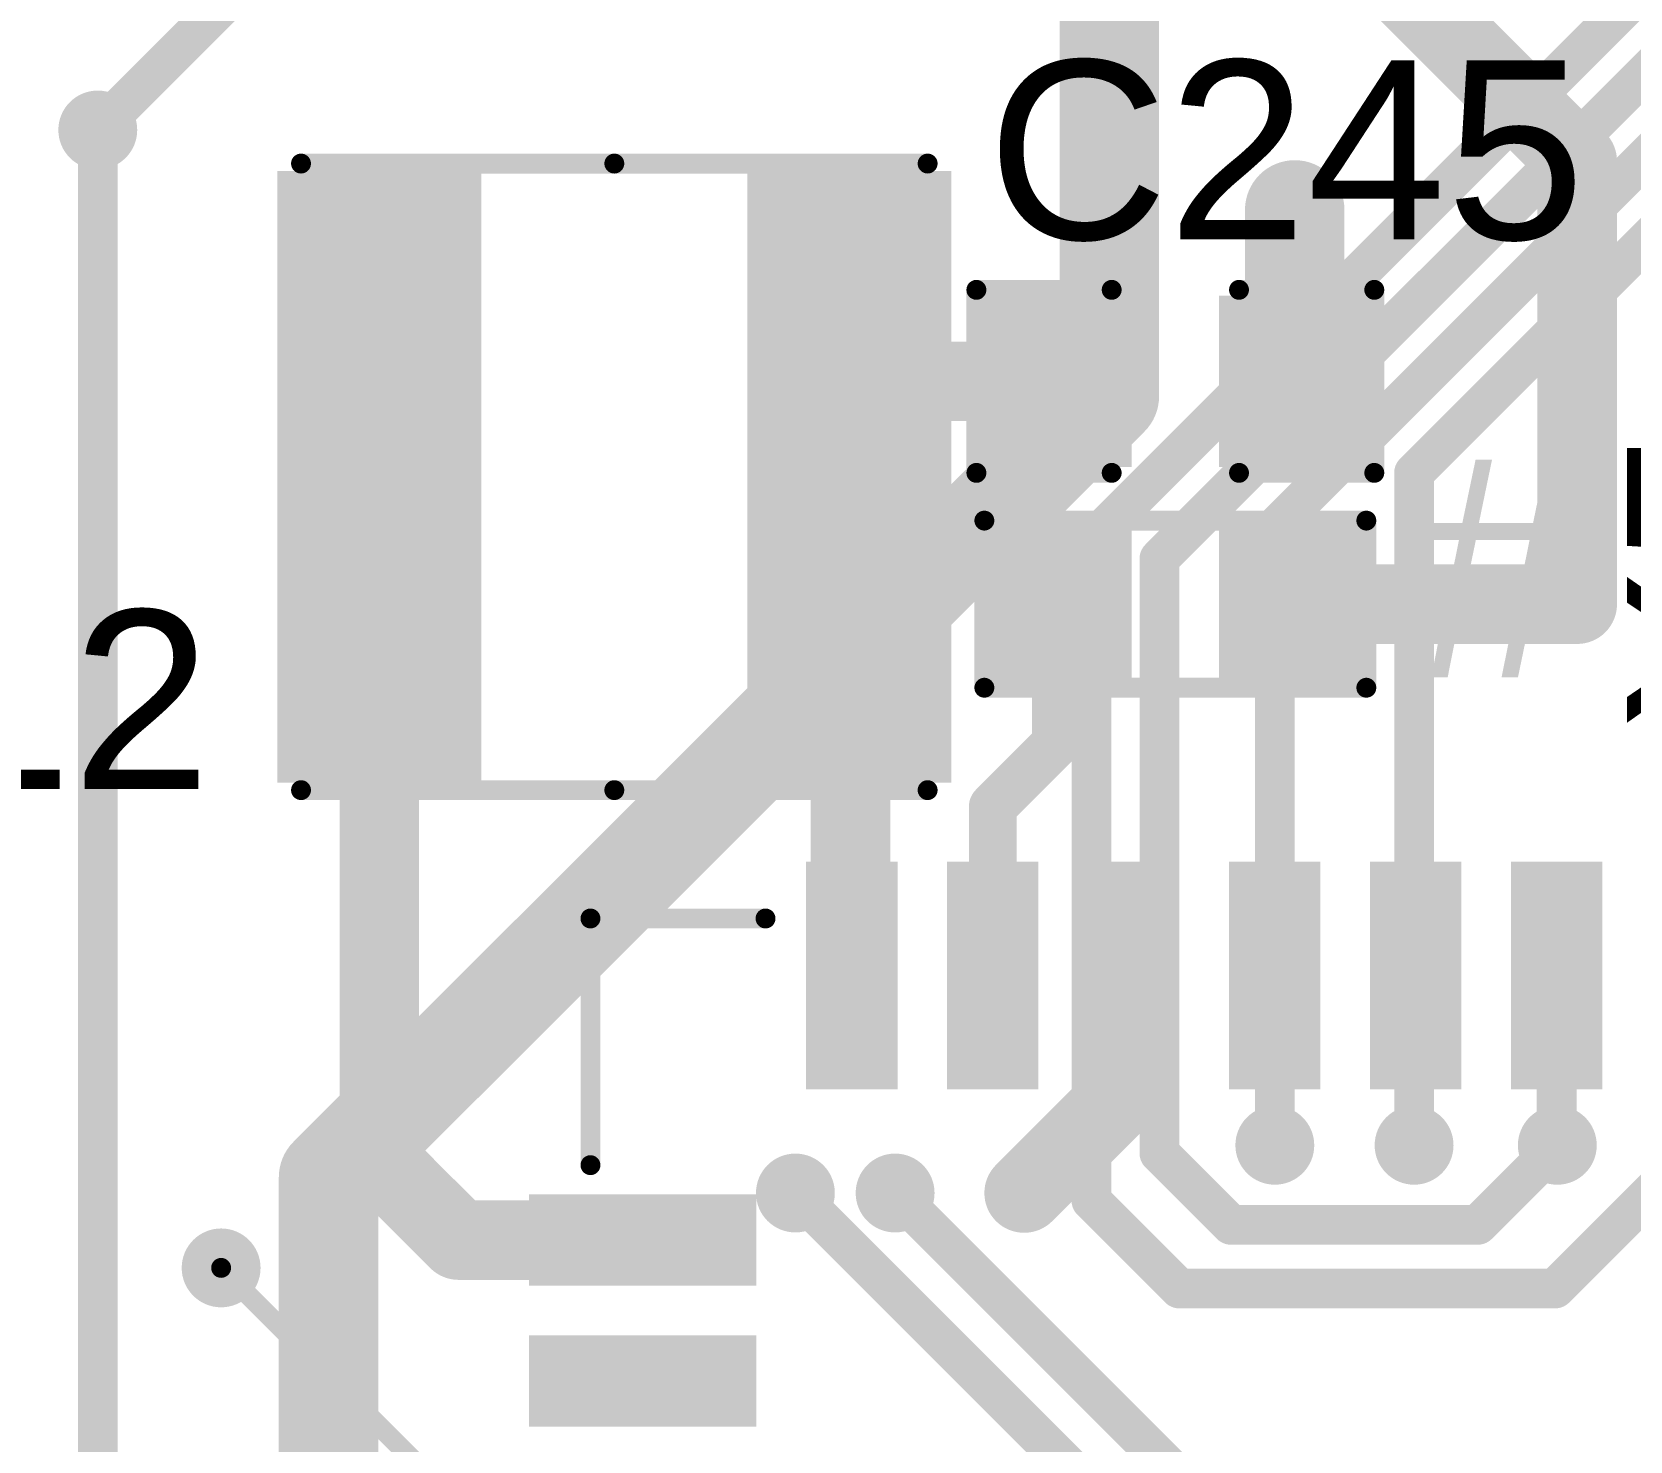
# Model space of a CAD drawing. Header units: millimetres. Extents: x -0.39 to 4.37, y -0.38 to 3.54.
# Drawn here: x 3.0085 to 3.4101, y 2.2055 to 2.5596 of the extents above; entities that cross this region are included whole.
import ezdxf

# ---------------------------------------------------------------- set-up
doc = ezdxf.new("R2010")
doc.units = ezdxf.units.MM
doc.header["$MEASUREMENT"] = 0
for name, color, linetype in [('BottomLayer', 5, 'Continuous'), ('BottomSolder', 6, 'Continuous'), ('TopLayer', 1, 'Continuous'), ('TopOverlay', 2, 'Continuous'), ('TopPaste', 8, 'Continuous'), ('TopSolder', 216, 'Continuous'), ('ViaHoleLayer', 16, 'Continuous')]:
    doc.layers.add(name, color=color, linetype=linetype)
doc.styles.add('Arial', font='', dxfattribs={"height": 0.2})
doc.styles.get('Arial').set_extended_font_data('Arial')

# ---------------------------------------------------------------- blocks, each defined once
blk = doc.blocks.new('AP6398S_81')
at = {"layer": 'TopLayer'}
for points in [[(0.25827, -0.13425), (0.30748, -0.13425), (0.30748, -0.14921), (0.25827, -0.14921)], [(0.25827, -0.16969), (0.30748, -0.16969), (0.30748, -0.18465), (0.25827, -0.18465)], [(0.06063, -0.21909), (0.06063, -0.26831), (0.04567, -0.26831), (0.04567, -0.21909)], [(0.09606, -0.21909), (0.09606, -0.26831), (0.0811, -0.26831), (0.0811, -0.21909)], [(0.1315, -0.21909), (0.1315, -0.26831), (0.11654, -0.26831), (0.11654, -0.21909)], [(0.16693, -0.21909), (0.16693, -0.26831), (0.15197, -0.26831), (0.15197, -0.21909)], [(0.20236, -0.21909), (0.20236, -0.26831), (0.1874, -0.26831), (0.1874, -0.21909)], [(0.2378, -0.21909), (0.2378, -0.26831), (0.22283, -0.26831), (0.22283, -0.21909)]]:
    blk.add_hatch(color=1, dxfattribs=at).paths.add_polyline_path(points)
at = {"layer": 'TopPaste'}
for points in [[(0.25827, -0.13425), (0.30748, -0.13425), (0.30748, -0.14921), (0.25827, -0.14921)], [(0.25827, -0.16969), (0.30748, -0.16969), (0.30748, -0.18465), (0.25827, -0.18465)], [(0.06063, -0.21909), (0.06063, -0.26831), (0.04567, -0.26831), (0.04567, -0.21909)], [(0.09606, -0.21909), (0.09606, -0.26831), (0.0811, -0.26831), (0.0811, -0.21909)], [(0.1315, -0.21909), (0.1315, -0.26831), (0.11654, -0.26831), (0.11654, -0.21909)], [(0.16693, -0.21909), (0.16693, -0.26831), (0.15197, -0.26831), (0.15197, -0.21909)], [(0.20236, -0.21909), (0.20236, -0.26831), (0.1874, -0.26831), (0.1874, -0.21909)], [(0.2378, -0.21909), (0.2378, -0.26831), (0.22283, -0.26831), (0.22283, -0.21909)]]:
    blk.add_hatch(color=8, dxfattribs=at).paths.add_polyline_path(points)
at = {"layer": 'TopSolder'}
for points in [[(0.25427, -0.13025), (0.31148, -0.13025), (0.31148, -0.15321), (0.25427, -0.15321)], [(0.25427, -0.16568), (0.31148, -0.16568), (0.31148, -0.18865), (0.25427, -0.18865)], [(0.06463, -0.21509), (0.06463, -0.27231), (0.04167, -0.27231), (0.04167, -0.21509)], [(0.10006, -0.21509), (0.10006, -0.27231), (0.0771, -0.27231), (0.0771, -0.21509)], [(0.1355, -0.21509), (0.1355, -0.27231), (0.11254, -0.27231), (0.11254, -0.21509)], [(0.17093, -0.21509), (0.17093, -0.27231), (0.14797, -0.27231), (0.14797, -0.21509)], [(0.20636, -0.21509), (0.20636, -0.27231), (0.1834, -0.27231), (0.1834, -0.21509)], [(0.2418, -0.21509), (0.2418, -0.27231), (0.21883, -0.27231), (0.21883, -0.21509)]]:
    blk.add_hatch(color=216, dxfattribs=at).paths.add_polyline_path(points)
at = {"layer": 'TopOverlay', "const_width": 0.005}
for points in [[(0.296, -0.196), (0.296, -0.258)], [(0.296, -0.258), (0.252, -0.258)]]:
    blk.add_lwpolyline(points, dxfattribs=at)
at = {"layer": 'TopOverlay', "const_width": 0.0025}
for points in [[(0.29475, -0.196, 1), (0.29725, -0.196, 1)], [(0.25075, -0.258, 1), (0.25325, -0.258, 1)], [(0.29475, -0.258, 1), (0.29725, -0.258, 1)], [(0.29475, -0.258, 1), (0.29725, -0.258, 1)]]:
    blk.add_lwpolyline(points, format="xyb", close=True, dxfattribs=at)
blk = doc.blocks.new('RES0603_156')
at = {"layer": 'TopLayer'}
for points in [[(-0.015, 0.0175), (-0.015, -0.0175), (-0.045, -0.0175), (-0.045, 0.0175)], [(0.045, 0.0175), (0.045, -0.0175), (0.015, -0.0175), (0.015, 0.0175)]]:
    blk.add_hatch(color=1, dxfattribs=at).paths.add_polyline_path(points)
at = {"layer": 'TopPaste'}
for points in [[(-0.015, 0.0175), (-0.015, -0.0175), (-0.045, -0.0175), (-0.045, 0.0175)], [(0.045, 0.0175), (0.045, -0.0175), (0.015, -0.0175), (0.015, 0.0175)]]:
    blk.add_hatch(color=8, dxfattribs=at).paths.add_polyline_path(points)
at = {"layer": 'TopSolder'}
for points in [[(-0.011, 0.0215), (-0.011, -0.0215), (-0.049, -0.0215), (-0.049, 0.0215)], [(0.049, 0.0215), (0.049, -0.0215), (0.011, -0.0215), (0.011, 0.0215)]]:
    blk.add_hatch(color=216, dxfattribs=at).paths.add_polyline_path(points)
at = {"layer": 'TopOverlay', "const_width": 0.005}
for points in [[(-0.048, 0.021), (-0.048, -0.021)], [(0.048, 0.021), (-0.048, 0.021)], [(0.048, 0.021), (0.048, -0.021)], [(0.048, -0.021), (-0.048, -0.021)]]:
    blk.add_lwpolyline(points, dxfattribs=at)
at = {"layer": 'TopOverlay', "const_width": 0.0025}
for points in [[(-0.04925, 0.021, 1), (-0.04675, 0.021, 1)], [(-0.04925, 0.021, 1), (-0.04675, 0.021, 1)], [(0.04675, 0.021, 1), (0.04925, 0.021, 1)], [(0.04675, 0.021, 1), (0.04925, 0.021, 1)], [(-0.04925, -0.021, 1), (-0.04675, -0.021, 1)], [(-0.04925, -0.021, 1), (-0.04675, -0.021, 1)], [(0.04675, -0.021, 1), (0.04925, -0.021, 1)], [(0.04675, -0.021, 1), (0.04925, -0.021, 1)]]:
    blk.add_lwpolyline(points, format="xyb", close=True, dxfattribs=at)
blk = doc.blocks.new('SWPA4030S4R7MT_421')
at = {"layer": 'TopLayer'}
for points in [[(-0.08071, 0.07283), (-0.0374, 0.07283), (-0.0374, -0.07283), (-0.08071, -0.07283)], [(0.0374, 0.07283), (0.08071, 0.07283), (0.08071, -0.07283), (0.0374, -0.07283)]]:
    blk.add_hatch(color=1, dxfattribs=at).paths.add_polyline_path(points)
at = {"layer": 'TopPaste'}
for points in [[(-0.08071, 0.07283), (-0.0374, 0.07283), (-0.0374, -0.07283), (-0.08071, -0.07283)], [(0.0374, 0.07283), (0.08071, 0.07283), (0.08071, -0.07283), (0.0374, -0.07283)]]:
    blk.add_hatch(color=8, dxfattribs=at).paths.add_polyline_path(points)
at = {"layer": 'TopSolder'}
for points in [[(-0.08471, 0.07683), (-0.0334, 0.07683), (-0.0334, -0.07683), (-0.08471, -0.07683)], [(0.0334, 0.07683), (0.08471, 0.07683), (0.08471, -0.07683), (0.0334, -0.07683)]]:
    blk.add_hatch(color=216, dxfattribs=at).paths.add_polyline_path(points)
at = {"layer": 'TopOverlay', "const_width": 0.005}
for points in [[(0, 0.07874), (-0.07874, 0.07874)], [(0.07874, 0.07874), (0, 0.07874)], [(0, -0.07874), (-0.07874, -0.07874)], [(0.07874, -0.07874), (0, -0.07874)]]:
    blk.add_lwpolyline(points, dxfattribs=at)
at = {"layer": 'TopOverlay', "const_width": 0.0025}
for points in [[(-0.07999, 0.07874, 1), (-0.07749, 0.07874, 1)], [(-0.00125, 0.07874, 1), (0.00125, 0.07874, 1)], [(-0.00125, 0.07874, 1), (0.00125, 0.07874, 1)], [(0.07749, 0.07874, 1), (0.07999, 0.07874, 1)], [(-0.07999, -0.07874, 1), (-0.07749, -0.07874, 1)], [(-0.00125, -0.07874, 1), (0.00125, -0.07874, 1)], [(-0.00125, -0.07874, 1), (0.00125, -0.07874, 1)], [(0.07749, -0.07874, 1), (0.07999, -0.07874, 1)]]:
    blk.add_lwpolyline(points, format="xyb", close=True, dxfattribs=at)
blk = doc.blocks.new('C__0603_434')
at = {"layer": 'TopLayer'}
for points in [[(-0.045, -0.0175), (-0.045, 0.0175), (-0.015, 0.0175), (-0.015, -0.0175)], [(0.015, -0.0175), (0.015, 0.0175), (0.045, 0.0175), (0.045, -0.0175)]]:
    blk.add_hatch(color=1, dxfattribs=at).paths.add_polyline_path(points)
at = {"layer": 'TopPaste'}
for points in [[(-0.045, -0.0175), (-0.045, 0.0175), (-0.015, 0.0175), (-0.015, -0.0175)], [(0.015, -0.0175), (0.015, 0.0175), (0.045, 0.0175), (0.045, -0.0175)]]:
    blk.add_hatch(color=8, dxfattribs=at).paths.add_polyline_path(points)
at = {"layer": 'TopSolder'}
for points in [[(-0.049, -0.0215), (-0.049, 0.0215), (-0.011, 0.0215), (-0.011, -0.0215)], [(0.011, -0.0215), (0.011, 0.0215), (0.049, 0.0215), (0.049, -0.0215)]]:
    blk.add_hatch(color=216, dxfattribs=at).paths.add_polyline_path(points)
at = {"layer": 'TopOverlay', "const_width": 0.005}
for points in [[(-0.05, 0.023), (-0.05, -0.023)], [(-0.016, 0.023), (-0.05, 0.023)], [(0.05, 0.023), (0.016, 0.023)], [(0.05, 0.023), (0.05, -0.023)], [(-0.016, -0.023), (-0.05, -0.023)], [(0.05, -0.023), (0.016, -0.023)]]:
    blk.add_lwpolyline(points, dxfattribs=at)
at = {"layer": 'TopOverlay', "const_width": 0.0025}
for points in [[(-0.05125, 0.023, 1), (-0.04875, 0.023, 1)], [(-0.05125, 0.023, 1), (-0.04875, 0.023, 1)], [(-0.01725, 0.023, 1), (-0.01475, 0.023, 1)], [(0.01475, 0.023, 1), (0.01725, 0.023, 1)], [(0.04875, 0.023, 1), (0.05125, 0.023, 1)], [(0.04875, 0.023, 1), (0.05125, 0.023, 1)], [(-0.05125, -0.023, 1), (-0.04875, -0.023, 1)], [(-0.05125, -0.023, 1), (-0.04875, -0.023, 1)], [(-0.01725, -0.023, 1), (-0.01475, -0.023, 1)], [(0.01475, -0.023, 1), (0.01725, -0.023, 1)], [(0.04875, -0.023, 1), (0.05125, -0.023, 1)], [(0.04875, -0.023, 1), (0.05125, -0.023, 1)]]:
    blk.add_lwpolyline(points, format="xyb", close=True, dxfattribs=at)

msp = doc.modelspace()

# ---------------------------------------------------------------- hatches: boundary and pattern name
at = {"layer": 'BottomLayer'}
h = msp.add_hatch(color=5, dxfattribs=at)
edge = h.paths.add_edge_path()
edge.add_arc((3.025, 2.535), 0.00591, 0, 360)
h = msp.add_hatch(color=5, dxfattribs=at)
edge = h.paths.add_edge_path()
edge.add_arc((3.32582, 2.51491), 0.00591, 0, 360)
h = msp.add_hatch(color=5, dxfattribs=at)
edge = h.paths.add_edge_path()
edge.add_arc((3.39682, 2.41582), 0.00591, 0, 360)
h = msp.add_hatch(color=5, dxfattribs=at)
edge = h.paths.add_edge_path()
edge.add_arc((3.32082, 2.27982), 0.00591, 0, 360)
h = msp.add_hatch(color=5, dxfattribs=at)
edge = h.paths.add_edge_path()
edge.add_arc((3.35582, 2.27982), 0.00591, 0, 360)
h = msp.add_hatch(color=5, dxfattribs=at)
edge = h.paths.add_edge_path()
edge.add_arc((3.39182, 2.27982), 0.00591, 0, 360)
h = msp.add_hatch(color=5, dxfattribs=at)
edge = h.paths.add_edge_path()
edge.add_arc((3.20033, 2.26782), 0.00591, 0, 360)
h = msp.add_hatch(color=5, dxfattribs=at)
edge = h.paths.add_edge_path()
edge.add_arc((3.22539, 2.26782), 0.00591, 0, 360)
h = msp.add_hatch(color=5, dxfattribs=at)
edge = h.paths.add_edge_path()
edge.add_arc((3.25782, 2.26782), 0.00591, 0, 360)
h = msp.add_hatch(color=5, dxfattribs=at)
edge = h.paths.add_edge_path()
edge.add_arc((3.056, 2.249), 0.00591, 0, 360)
at = {"layer": 'BottomSolder'}
h = msp.add_hatch(color=6, dxfattribs=at)
edge = h.paths.add_edge_path()
edge.add_arc((3.025, 2.535), 0.00991, 0, 360)
h = msp.add_hatch(color=6, dxfattribs=at)
edge = h.paths.add_edge_path()
edge.add_arc((3.32582, 2.51491), 0.00991, 0, 360)
h = msp.add_hatch(color=6, dxfattribs=at)
edge = h.paths.add_edge_path()
edge.add_arc((3.39682, 2.41582), 0.00991, 0, 360)
h = msp.add_hatch(color=6, dxfattribs=at)
edge = h.paths.add_edge_path()
edge.add_arc((3.32082, 2.27982), 0.00991, 0, 360)
h = msp.add_hatch(color=6, dxfattribs=at)
edge = h.paths.add_edge_path()
edge.add_arc((3.35582, 2.27982), 0.00991, 0, 360)
h = msp.add_hatch(color=6, dxfattribs=at)
edge = h.paths.add_edge_path()
edge.add_arc((3.39182, 2.27982), 0.00991, 0, 360)
h = msp.add_hatch(color=6, dxfattribs=at)
edge = h.paths.add_edge_path()
edge.add_arc((3.20033, 2.26782), 0.00991, 0, 360)
h = msp.add_hatch(color=6, dxfattribs=at)
edge = h.paths.add_edge_path()
edge.add_arc((3.22539, 2.26782), 0.00991, 0, 360)
h = msp.add_hatch(color=6, dxfattribs=at)
edge = h.paths.add_edge_path()
edge.add_arc((3.25782, 2.26782), 0.00991, 0, 360)
h = msp.add_hatch(color=6, dxfattribs=at)
edge = h.paths.add_edge_path()
edge.add_arc((3.056, 2.249), 0.00991, 0, 360)
at = {"layer": 'TopLayer'}
h = msp.add_hatch(color=1, dxfattribs=at)
edge = h.paths.add_edge_path()
edge.add_arc((3.025, 2.535), 0.00591, 0, 360)
h = msp.add_hatch(color=1, dxfattribs=at)
edge = h.paths.add_edge_path()
edge.add_arc((3.32582, 2.51491), 0.00591, 0, 360)
h = msp.add_hatch(color=1, dxfattribs=at)
edge = h.paths.add_edge_path()
edge.add_arc((3.39682, 2.41582), 0.00591, 0, 360)
h = msp.add_hatch(color=1, dxfattribs=at)
edge = h.paths.add_edge_path()
edge.add_arc((3.32082, 2.27982), 0.00591, 0, 360)
h = msp.add_hatch(color=1, dxfattribs=at)
edge = h.paths.add_edge_path()
edge.add_arc((3.35582, 2.27982), 0.00591, 0, 360)
h = msp.add_hatch(color=1, dxfattribs=at)
edge = h.paths.add_edge_path()
edge.add_arc((3.39182, 2.27982), 0.00591, 0, 360)
h = msp.add_hatch(color=1, dxfattribs=at)
edge = h.paths.add_edge_path()
edge.add_arc((3.20033, 2.26782), 0.00591, 0, 360)
h = msp.add_hatch(color=1, dxfattribs=at)
edge = h.paths.add_edge_path()
edge.add_arc((3.22539, 2.26782), 0.00591, 0, 360)
h = msp.add_hatch(color=1, dxfattribs=at)
edge = h.paths.add_edge_path()
edge.add_arc((3.25782, 2.26782), 0.00591, 0, 360)
h = msp.add_hatch(color=1, dxfattribs=at)
edge = h.paths.add_edge_path()
edge.add_arc((3.056, 2.249), 0.00591, 0, 360)
at = {"layer": 'TopSolder'}
h = msp.add_hatch(color=216, dxfattribs=at)
edge = h.paths.add_edge_path()
edge.add_arc((3.025, 2.535), 0.00991, 0, 360)
h = msp.add_hatch(color=216, dxfattribs=at)
edge = h.paths.add_edge_path()
edge.add_arc((3.32582, 2.51491), 0.00991, 0, 360)
h = msp.add_hatch(color=216, dxfattribs=at)
edge = h.paths.add_edge_path()
edge.add_arc((3.39682, 2.41582), 0.00991, 0, 360)
h = msp.add_hatch(color=216, dxfattribs=at)
edge = h.paths.add_edge_path()
edge.add_arc((3.32082, 2.27982), 0.00991, 0, 360)
h = msp.add_hatch(color=216, dxfattribs=at)
edge = h.paths.add_edge_path()
edge.add_arc((3.35582, 2.27982), 0.00991, 0, 360)
h = msp.add_hatch(color=216, dxfattribs=at)
edge = h.paths.add_edge_path()
edge.add_arc((3.39182, 2.27982), 0.00991, 0, 360)
h = msp.add_hatch(color=216, dxfattribs=at)
edge = h.paths.add_edge_path()
edge.add_arc((3.20033, 2.26782), 0.00991, 0, 360)
h = msp.add_hatch(color=216, dxfattribs=at)
edge = h.paths.add_edge_path()
edge.add_arc((3.22539, 2.26782), 0.00991, 0, 360)
h = msp.add_hatch(color=216, dxfattribs=at)
edge = h.paths.add_edge_path()
edge.add_arc((3.25782, 2.26782), 0.00991, 0, 360)
h = msp.add_hatch(color=216, dxfattribs=at)
edge = h.paths.add_edge_path()
edge.add_arc((3.056, 2.249), 0.00991, 0, 360)
at = {"layer": 'ViaHoleLayer'}
h = msp.add_hatch(color=16, dxfattribs=at)
edge = h.paths.add_edge_path()
edge.add_arc((3.025, 2.535), 0.00394, 0, 360)
h = msp.add_hatch(color=16, dxfattribs=at)
edge = h.paths.add_edge_path()
edge.add_arc((3.32582, 2.51491), 0.00394, 0, 360)
h = msp.add_hatch(color=16, dxfattribs=at)
edge = h.paths.add_edge_path()
edge.add_arc((3.39682, 2.41582), 0.00394, 0, 360)
h = msp.add_hatch(color=16, dxfattribs=at)
edge = h.paths.add_edge_path()
edge.add_arc((3.32082, 2.27982), 0.00394, 0, 360)
h = msp.add_hatch(color=16, dxfattribs=at)
edge = h.paths.add_edge_path()
edge.add_arc((3.35582, 2.27982), 0.00394, 0, 360)
h = msp.add_hatch(color=16, dxfattribs=at)
edge = h.paths.add_edge_path()
edge.add_arc((3.39182, 2.27982), 0.00394, 0, 360)
h = msp.add_hatch(color=16, dxfattribs=at)
edge = h.paths.add_edge_path()
edge.add_arc((3.20033, 2.26782), 0.00394, 0, 360)
h = msp.add_hatch(color=16, dxfattribs=at)
edge = h.paths.add_edge_path()
edge.add_arc((3.22539, 2.26782), 0.00394, 0, 360)
h = msp.add_hatch(color=16, dxfattribs=at)
edge = h.paths.add_edge_path()
edge.add_arc((3.25782, 2.26782), 0.00394, 0, 360)
h = msp.add_hatch(color=16, dxfattribs=at)
edge = h.paths.add_edge_path()
edge.add_arc((3.056, 2.249), 0.00394, 0, 360)

# ---------------------------------------------------------------- linework, layer by layer
at = {"layer": 'BottomLayer'}
for points, const_width in [([(3.27473, 2.43173), (3.61582, 2.77282)], 0.01), ([(3.29182, 2.42725), (3.63182, 2.76725)], 0.01), ([(3.32082, 2.43504), (3.64782, 2.76204)], 0.01), ([(3.35582, 2.44882), (3.66382, 2.75682)], 0.01), ([(3.27923, 2.46805), (3.27923, 2.67452)], 0.025), ([(3.025, 1.87), (3.025, 2.535)], 0.01), ([(3.083, 2.27182), (3.27923, 2.46805)], 0.025), ([(3.35582, 2.27982), (3.35582, 2.44882)], 0.01), ([(3.32082, 2.27982), (3.32082, 2.43504)], 0.01), ([(3.27473, 2.26592), (3.27473, 2.43173)], 0.01), ([(3.29182, 2.27782), (3.29182, 2.42725)], 0.01), ([(3.083, 1.9279), (3.083, 2.27182)], 0.025), ([(3.29182, 2.27782), (3.30982, 2.25982)], 0.01), ([(3.37182, 2.25982), (3.39182, 2.27982)], 0.01), ([(3.39126, 2.24382), (3.42726, 2.27982)], 0.01), ([(3.27473, 2.26592), (3.29682, 2.24382)], 0.01), ([(3.30982, 2.25982), (3.37182, 2.25982)], 0.01), ([(3.29682, 2.24382), (3.39126, 2.24382)], 0.01)]:
    msp.add_lwpolyline(points, dxfattribs=dict(at, const_width=const_width))
for points, const_width in [([(3.0225, 2.535, 1), (3.0275, 2.535, 1)], 0.005), ([(3.27298, 2.46805, 1), (3.28548, 2.46805, 1)], 0.0125), ([(3.27298, 2.46805, 1), (3.28548, 2.46805, 1)], 0.0125), ([(3.35332, 2.44882, 1), (3.35832, 2.44882, 1)], 0.005), ([(3.35332, 2.44882, 1), (3.35832, 2.44882, 1)], 0.005), ([(3.31832, 2.43504, 1), (3.32332, 2.43504, 1)], 0.005), ([(3.31832, 2.43504, 1), (3.32332, 2.43504, 1)], 0.005), ([(3.27223, 2.43173, 1), (3.27723, 2.43173, 1)], 0.005), ([(3.27223, 2.43173, 1), (3.27723, 2.43173, 1)], 0.005), ([(3.28932, 2.42725, 1), (3.29432, 2.42725, 1)], 0.005), ([(3.28932, 2.42725, 1), (3.29432, 2.42725, 1)], 0.005), ([(3.07675, 2.27182, 1), (3.08925, 2.27182, 1)], 0.0125), ([(3.07675, 2.27182, 1), (3.08925, 2.27182, 1)], 0.0125), ([(3.28932, 2.27782, 1), (3.29432, 2.27782, 1)], 0.005), ([(3.28932, 2.27782, 1), (3.29432, 2.27782, 1)], 0.005), ([(3.31832, 2.27982, 1), (3.32332, 2.27982, 1)], 0.005), ([(3.35332, 2.27982, 1), (3.35832, 2.27982, 1)], 0.005), ([(3.38932, 2.27982, 1), (3.39432, 2.27982, 1)], 0.005), ([(3.27223, 2.26592, 1), (3.27723, 2.26592, 1)], 0.005), ([(3.27223, 2.26592, 1), (3.27723, 2.26592, 1)], 0.005), ([(3.30732, 2.25982, 1), (3.31232, 2.25982, 1)], 0.005), ([(3.30732, 2.25982, 1), (3.31232, 2.25982, 1)], 0.005), ([(3.36932, 2.25982, 1), (3.37432, 2.25982, 1)], 0.005), ([(3.36932, 2.25982, 1), (3.37432, 2.25982, 1)], 0.005), ([(3.29432, 2.24382, 1), (3.29932, 2.24382, 1)], 0.005), ([(3.29432, 2.24382, 1), (3.29932, 2.24382, 1)], 0.005), ([(3.38876, 2.24382, 1), (3.39376, 2.24382, 1)], 0.005), ([(3.38876, 2.24382, 1), (3.39376, 2.24382, 1)], 0.005)]:
    msp.add_lwpolyline(points, format="xyb", close=True, dxfattribs=dict(at, const_width=const_width))
at = {"layer": 'TopLayer'}
for points, const_width in [([(3.025, 2.535), (3.09982, 2.60982)], 0.01), ([(3.32382, 2.60018), (3.39682, 2.52718)], 0.02), ([(3.39682, 2.41582), (3.39682, 2.52718)], 0.02), ([(3.32582, 2.47182), (3.32582, 2.51491)], 0.025), ([(3.21388, 2.46017), (3.22553, 2.47182)], 0.02), ([(3.22553, 2.47182), (3.26582, 2.47182)], 0.02), ([(3.21388, 2.44782), (3.21388, 2.46017)], 0.02), ([(3.21388, 2.44782), (3.21419, 2.44751)], 0.025), ([(3.09577, 2.27588), (3.09577, 2.44782)], 0.02), ([(3.21419, 2.32284), (3.21419, 2.44751)], 0.02), ([(3.32582, 2.41582), (3.39682, 2.41582)], 0.02), ([(3.26582, 2.38082), (3.26582, 2.41582)], 0.012), ([(3.24994, 2.36494), (3.26582, 2.38082)], 0.012), ([(3.24994, 2.32252), (3.24994, 2.36494)], 0.012), ([(3.28537, 2.29537), (3.28537, 2.32252)], 0.02), ([(3.35582, 2.27982), (3.35582, 2.32211)], 0.01), ([(3.39167, 2.27982), (3.39167, 2.32252)], 0.01), ([(3.32082, 2.27982), (3.32082, 2.31882)], 0.01), ([(3.25782, 2.26782), (3.28537, 2.29537)], 0.02), ([(3.09577, 2.27588), (3.10485, 2.26679)], 0.02), ([(3.10485, 2.26679), (3.11566, 2.25599)], 0.02), ([(3.20033, 2.26782), (3.32081, 2.14735)], 0.01), ([(3.22539, 2.26782), (3.35624, 2.13697)], 0.01), ([(3.11566, 2.25599), (3.16195, 2.25599)], 0.02), ([(3.056, 2.249), (3.115, 2.19)], 0.005)]:
    msp.add_lwpolyline(points, dxfattribs=dict(at, const_width=const_width))
for points, const_width in [([(3.0225, 2.535, 1), (3.0275, 2.535, 1)], 0.005), ([(3.39182, 2.52718, 1), (3.40182, 2.52718, 1)], 0.01), ([(3.39182, 2.52718, 1), (3.40182, 2.52718, 1)], 0.01), ([(3.31957, 2.51491, 1), (3.33207, 2.51491, 1)], 0.0125), ([(3.31957, 2.47182, 1), (3.33207, 2.47182, 1)], 0.0125), ([(3.22053, 2.47182, 1), (3.23053, 2.47182, 1)], 0.01), ([(3.22053, 2.47182, 1), (3.23053, 2.47182, 1)], 0.01), ([(3.26082, 2.47182, 1), (3.27082, 2.47182, 1)], 0.01), ([(3.20888, 2.46017, 1), (3.21888, 2.46017, 1)], 0.01), ([(3.20888, 2.46017, 1), (3.21888, 2.46017, 1)], 0.01), ([(3.20763, 2.44782, 1), (3.22013, 2.44782, 1)], 0.0125), ([(3.20794, 2.44751, 1), (3.22044, 2.44751, 1)], 0.0125), ([(3.09077, 2.44782, 1), (3.10077, 2.44782, 1)], 0.01), ([(3.20888, 2.44782, 1), (3.21888, 2.44782, 1)], 0.01), ([(3.20919, 2.44751, 1), (3.21919, 2.44751, 1)], 0.01), ([(3.32082, 2.41582, 1), (3.33082, 2.41582, 1)], 0.01), ([(3.39182, 2.41582, 1), (3.40182, 2.41582, 1)], 0.01), ([(3.39182, 2.41582, 1), (3.40182, 2.41582, 1)], 0.01), ([(3.26282, 2.41582, 1), (3.26882, 2.41582, 1)], 0.006), ([(3.26282, 2.38082, 1), (3.26882, 2.38082, 1)], 0.006), ([(3.26282, 2.38082, 1), (3.26882, 2.38082, 1)], 0.006), ([(3.24694, 2.36494, 1), (3.25294, 2.36494, 1)], 0.006), ([(3.24694, 2.36494, 1), (3.25294, 2.36494, 1)], 0.006), ([(3.20919, 2.32284, 1), (3.21919, 2.32284, 1)], 0.01), ([(3.28037, 2.32252, 1), (3.29037, 2.32252, 1)], 0.01), ([(3.24694, 2.32252, 1), (3.25294, 2.32252, 1)], 0.006), ([(3.35332, 2.32211, 1), (3.35832, 2.32211, 1)], 0.005), ([(3.38917, 2.32252, 1), (3.39417, 2.32252, 1)], 0.005), ([(3.31832, 2.31882, 1), (3.32332, 2.31882, 1)], 0.005), ([(3.28037, 2.29537, 1), (3.29037, 2.29537, 1)], 0.01), ([(3.28037, 2.29537, 1), (3.29037, 2.29537, 1)], 0.01), ([(3.09077, 2.27588, 1), (3.10077, 2.27588, 1)], 0.01), ([(3.09077, 2.27588, 1), (3.10077, 2.27588, 1)], 0.01), ([(3.31832, 2.27982, 1), (3.32332, 2.27982, 1)], 0.005), ([(3.35332, 2.27982, 1), (3.35832, 2.27982, 1)], 0.005), ([(3.38917, 2.27982, 1), (3.39417, 2.27982, 1)], 0.005), ([(3.25282, 2.26782, 1), (3.26282, 2.26782, 1)], 0.01), ([(3.09985, 2.26679, 1), (3.10985, 2.26679, 1)], 0.01), ([(3.09985, 2.26679, 1), (3.10985, 2.26679, 1)], 0.01), ([(3.19783, 2.26782, 1), (3.20283, 2.26782, 1)], 0.005), ([(3.22289, 2.26782, 1), (3.22789, 2.26782, 1)], 0.005), ([(3.11066, 2.25599, 1), (3.12066, 2.25599, 1)], 0.01), ([(3.11066, 2.25599, 1), (3.12066, 2.25599, 1)], 0.01), ([(3.15695, 2.25599, 1), (3.16695, 2.25599, 1)], 0.01), ([(3.05475, 2.249, 1), (3.05725, 2.249, 1)], 0.0025)]:
    msp.add_lwpolyline(points, format="xyb", close=True, dxfattribs=dict(at, const_width=const_width))

# ---------------------------------------------------------------- block references
at = {"rotation": 180}
for name, p in [('SWPA4030S4R7MT_421', (3.15482, 2.44782)), ('C__0603_434', (3.29582, 2.47182)), ('RES0603_156', (3.29582, 2.41582)), ('AP6398S_81', (3.44482, 2.07882))]:
    msp.add_blockref(name, p, dxfattribs=at)

# ---------------------------------------------------------------- texts
at = {"layer": 'TopOverlay', "style": 'Arial'}
for s, p in [('C245', (3.24853, 2.50751)), ('L12', (2.94859, 2.36933))]:
    msp.add_text(s, height=0.045, dxfattribs=at).set_placement(p)
for s, height, rotation, p in [('X5', 0.045, 90, (3.45432, 2.38333)), ('#', 0.055, 360, (3.35541, 2.39743))]:
    msp.add_text(s, height=height, rotation=rotation, dxfattribs=at).set_placement(p)

doc.saveas('drawing.dxf')
